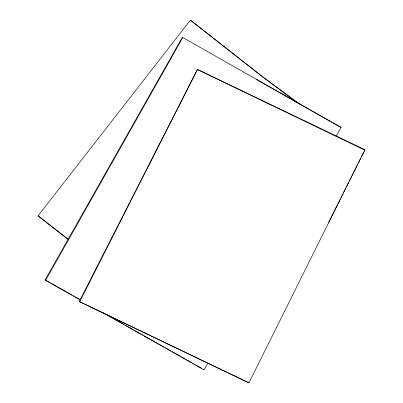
<?xml version="1.0" encoding="UTF-8"?>
<svg xmlns="http://www.w3.org/2000/svg" width="403" height="403" viewBox="0 0 403 403"><rect width="100%" height="100%" fill="white"/><g stroke="black" fill="none" stroke-linecap="round" stroke-linejoin="round"><path stroke-width="0.6" d="M248.938 382.85L364.957 149.725L197.435 69.487L79.245 301.53L248.938 382.85L79.245 301.53M328.636 222.365L337.366 204.91M337.931 203.782L340.182 199.278M340.747 198.15L342.998 193.647M343.563 192.518L345.814 188.015M346.379 186.891L348.63 182.383M349.194 181.259L351.446 176.756M352.005 175.627L357.919 163.804M358.484 162.676L360.735 158.172M361.3 157.044L363.551 152.541M364.116 151.412L364.68 150.289M79.789 301.53L197.435 69.487L364.957 150.269M80.142 299.882L45.63 280.382L182.796 37.499L341.104 127.494L336.152 136.249M45.63 280.382L45.091 279.843L182.252 37.499L182.796 37.499M102.599 312.577L203.938 369.838L207.656 363.274M67.951 239.226L38.043 215.867L190.387 20.15L263.033 77.074L300.321 104.453M256.202 79.285L341.104 127.494M45.091 279.843L50.566 282.936M51.665 283.556L71.93 295.006M73.024 295.626L74.122 296.245M75.215 296.865L80.147 299.651M103.702 312.96L104.795 313.579M105.893 314.199L111.918 317.604M113.011 318.224L114.659 319.151M115.752 319.77L123.968 324.415M125.066 325.035L133.282 329.674M134.375 330.294L142.591 334.938M143.69 335.558L149.715 338.963M150.813 339.583L163.956 347.008M165.054 347.628L171.079 351.033M172.172 351.653L180.393 356.297M181.486 356.917L185.32 359.083M186.418 359.703L192.443 363.108M193.536 363.723L194.634 364.342M195.727 364.962L201.752 368.367M297.474 103.042L263.577 77.618L190.387 20.15M38.043 215.867L68.077 239.231M203.399 369.294L203.938 369.838"/></g></svg>
